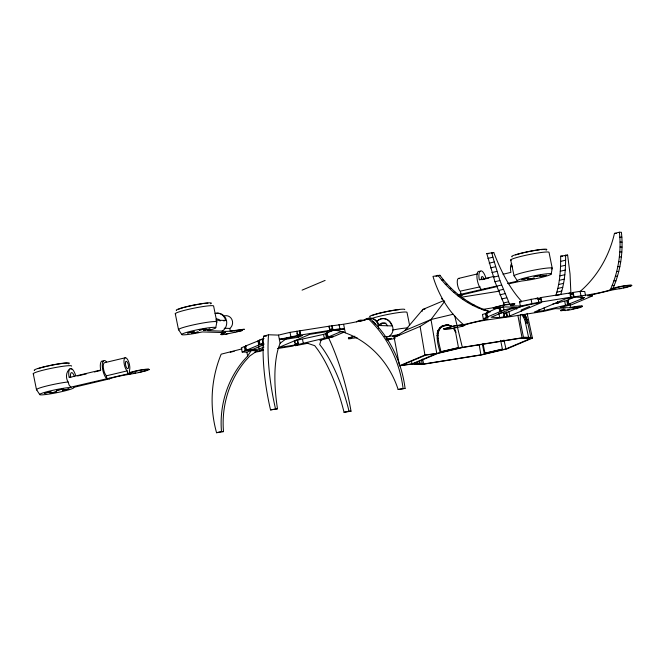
<?xml version="1.0" encoding="UTF-8"?>
<svg xmlns="http://www.w3.org/2000/svg" width="665" height="665" viewBox="0 0 665 665"><rect width="100%" height="100%" fill="white"/><g stroke="black" fill="none" stroke-linecap="round" stroke-linejoin="round"><path stroke-width="1" d="M539.564 298.543L537.985 298.793L540.911 297.554L570.213 292.916L571.06 297.155L570.645 297.33C583.97 295.335 597.237 294.071 610.262 289.915C618.317 272.251 621.609 251.769 619.389 232.218L621.409 232.293C623.512 251.445 620.603 271.162 612.789 288.793M570.894 293.44L570.038 273.963L567.619 255.077L560.653 256.183C560.778 269.45 559.988 282.974 555.757 295.651L560.711 294.479C564.942 281.802 565.732 268.278 565.607 255.011M458.235 347.886L440.13 351.96C436.863 342.575 432.74 323.032 449.241 325.318L445.957 325.06L449.241 325.318M570.445 304.878L570.196 307.82L582.116 306.208L579.572 305.95L570.129 307.496M377.346 321.145C386.955 311.677 399.973 330.139 388.501 336.598L384.353 336.465M215.751 327.745L216.84 322.018L213.631 306.116A19.576 1.771 -11.4 0 0 192.617 308.452A19.576 1.771 -11.4 0 0 175.751 314.03M551.169 274.08L552.249 268.352L549.049 252.451A19.576 1.771 -11.4 0 0 528.035 254.786A19.576 1.771 -11.4 0 0 511.161 260.372M520.421 314.57L520.18 320.879L523.446 337.205L530.87 337.446L527.029 319.383L525.067 315.193L521.826 314.304L524.86 319.89L528.708 337.953M619.389 232.218L614.46 233.39C609.348 255.809 597.32 276.773 579.78 291.76M321.286 339.374L319.707 344.503L322.658 348.427A92.776 33.109 76.6 0 1 349.025 411.136L351.02 411.203A113.15 40.382 76.6 0 0 328.635 337.936M446.805 325.094C433.09 326.839 439.183 343.763 441.086 351.968M296.532 331.428L296.947 331.253L297.795 335.493L279.366 339.341L286.923 338.244L280.14 343.207L278.743 346.989A92.776 33.109 76.6 0 0 277.488 408.784L270.53 409.898A113.15 40.382 76.6 0 1 263.531 336.266L268.519 334.769L278.51 335.102L290.007 332.367L331.685 325.8C344.054 324.379 356.257 322.301 368.368 318.793L370.663 319.125A113.15 105.203 -88.1 0 1 405.076 388.377L398.135 389.482A92.776 86.259 -88.1 0 0 351.486 335.343C344.778 332.633 337.396 328.859 330.023 331.103L329.682 329.408M422.159 311.278L422.907 309.416L444.087 300.472M525.067 315.193L522.923 315.7L526.115 317.097L524.86 319.89L527.029 319.383L525.583 322.4L527.744 321.893M127.713 373.597L131.113 372.026L140.797 369.848L148.445 368.934L149.251 369.582L145.485 369.457L135.702 371.203L127.771 373.913L69.168 387.52A17.373 1.571 -11.4 0 0 42.261 393.14A17.373 1.571 -11.4 0 0 51.72 393.638A17.373 1.571 -11.4 0 0 73.732 387.762L73.657 386.756M216.557 432.715L221.487 431.543A92.776 86.259 -88.1 0 1 243.033 361.17L247.638 356.033L251.27 350.58L257.297 350.771L249.641 356.099L245.036 361.236A92.776 86.259 -88.1 0 0 223.498 431.61L216.557 432.715A113.15 105.203 -88.1 0 1 221.171 354.179L242.052 348.867M557.677 301.403L556.705 303.132L558.45 303.19M380.28 325.409L382.026 323.498L385.933 323.132M73.325 387.446L109.185 378.909L109.725 378.169M459.673 296.191L463.073 294.62L483.746 289.699L484.378 288.959M527.112 313.373L532.407 338.128L506.971 348.876L481.643 354.911L421.577 364.52L411.319 364.179L399.499 365.767L394.137 337.421L420.097 326.44L431.02 319.516L444.686 301.345M394.137 337.421L404.96 330.538L422.907 309.416L424.96 309.092M488.334 312.774L482.457 314.478L483.314 318.726L487.985 318.884L463.322 324.728L454.245 325.784L443.788 328.784L444.602 329.441L452.25 328.535L461.942 326.374L465.342 324.803C478.351 320.646 491.61 319.383 504.926 317.388L504.511 317.562L543.704 311.361L555.208 308.635L565.242 308.992L560.853 310.721L563.521 309.192M610.196 289.599L613.596 288.028L623.288 285.859L630.935 284.961L631.75 285.609L626.272 287.496L612.282 289.982L587.611 295.825L592.291 295.992L591.95 294.296M610.262 289.915L618.184 287.214L627.968 285.476L631.75 285.609M459.606 295.875L463.073 294.62M436.905 335.625L437.861 335.634L437.121 333.007L438.069 333.015L437.977 330.53L440.313 328.385L439.39 328.369L442.183 326.681L441.286 326.665L444.395 325.567L443.53 325.534M507.561 283.465L517.52 281.087L514.053 275.776L514.718 275.268A19.576 1.771 -11.4 0 1 538.692 269.275A19.576 1.771 -11.4 0 1 551.426 268.984M230.323 331.145C263.573 326.158 228.669 332.666 222.019 331.187L223.789 329.965A9.676 8.994 -88.1 0 0 226.541 320.738L225.751 318.369A9.676 8.994 -88.1 0 0 215.842 313.39M224.196 328.236L229.774 328.427L230.447 327.92A7.057 6.567 -88.1 0 0 231.877 319.458A7.057 6.567 -88.1 0 0 224.654 315.825M510.304 305.401L514.685 303.681L513.663 304.695L510.363 305.725L520.396 306.075L538.816 302.259L537.968 298.02L519.548 301.835L520.396 306.075M236.69 331.769C259.949 326.274 205.842 339.915 225.393 332.317M221.046 334.37L225.46 332.633L202.343 331.935L198.128 332.816A17.373 1.571 -11.4 0 1 182.443 333.88A17.373 1.571 -11.4 0 1 207.763 327.92A17.373 1.571 -11.4 0 1 210.34 329.94L207.68 330.655L222.235 331.137M443.854 329.1L454.303 326.099L463.322 324.728M629.979 286.1L631.683 285.293M109.185 378.909L109.093 378.9C122.144 374.353 136.342 374.37 149.251 369.582M483.314 318.726L488.426 316.806L487.445 316.964L486.597 312.725L498.966 307.488L499.806 311.727L487.445 316.964M504.286 314.213L506.398 313.315L507.029 316.498L504.078 316.964L503.762 315.368M302.093 290.14L325.11 280.414M263.797 344.711L253.307 349.142L246.374 350.247L245.526 346.008L246.507 345.85L241.337 347.778L242.193 352.018L246.856 352.167L251.27 350.58M245.526 346.008L258.901 340.613L259.541 343.797M263.98 343.855L260.023 344.487L259.167 340.247L263.997 338.551M242.193 352.018L245.136 350.779L259.151 349.075L263.889 347.072M246.374 350.247L258.776 345.01L263.731 344.221M260.023 344.487L262.949 343.248L262.093 339.009M298.011 335.027L300.115 334.138L299.466 330.954M297.795 335.493L294.869 336.731L290.04 337.504L285.892 339.258L298.46 337.246L302.608 335.493L297.804 336.257L300.738 335.019L330.015 330.339L329.158 326.099L329.067 327.862M294.637 342.409L294.728 340.646L295.584 344.886L292.65 346.124L277.505 348.551M294.312 340.821L323.531 334.395L327.812 332.849L326.831 333.007L327.679 337.246L334.62 336.133L344.154 332.101M295.792 344.42L297.895 343.531L297.255 340.347M330.222 329.873L332.325 328.984L331.685 325.8M330.015 330.339L327.08 331.577L309.882 334.329L278.402 347.637L295.584 344.886M295.243 343.963L295.593 345.659L298.527 344.412L326.44 337.77L333.373 336.665L319.882 340.413M330.023 331.103L332.957 329.865L339.882 328.759L344.553 328.909L336.124 330.372L338.128 330.438M326.831 333.007L333.506 330.181M328.452 336.025L327.205 336.557L326.565 333.373M327.679 337.246L340.081 332.001L343.049 331.527M404.96 330.538L431.02 319.516L453.247 314.237M499.806 311.727L502.033 311.054L501.044 311.203L500.379 307.812M535.774 298.942L537.968 298.02M503.663 313.323L508.966 311.71L523.239 305.667M538.608 299.674L540.712 298.785L541.343 301.968L538.401 302.434L538.816 302.259M541.343 301.968L571.06 297.155M507.029 316.498L509.814 315.95L541.227 302.65L531.061 304.262L510.022 309.242L491.119 317.255L499.689 317.554L504.494 316.789L503.654 312.55L499.797 313.157M568.75 293.531L570.213 292.916M399.499 365.767L424.935 355.019L436.755 353.431L462.325 347.346L522.058 337.787L532.407 338.128M570.229 293.689L573.155 292.45L580.096 291.353L584.751 291.519L585.599 295.759M571.559 294.279L572.956 293.689L573.587 296.864M411.319 364.179L436.755 353.431L431.02 319.516M582.091 296.632L582.424 298.327L584.477 297.463L575.932 297.164L565.757 298.768L534.344 312.068L544.51 310.464L568.567 304.462L569.814 303.938L568.824 304.088L567.976 299.849L574.635 297.031M552.74 304.071L568.716 300.056M568.824 304.088L583.413 298.178L582.424 298.327M592.291 295.992L571.609 304.753L560.163 307.463L570.196 307.82M505.99 348.884L530.229 338.635L520.08 338.302L462.823 347.463L437.753 353.431L413.505 363.68L423.655 364.013L480.911 354.852L505.99 348.884L503.912 340.031M262.692 349.059L258.527 350.812L263.365 350.039L260.431 351.278L254.487 352.234M501.044 311.203L503.995 309.965L515.442 307.255L505.408 306.897L493.488 308.51L493.314 307.72L504.91 304.628L514.685 303.681M514.752 303.996L504.968 304.944L493.314 307.72M579.922 307.571L582.158 306.357L579.922 307.571L570.637 309.774L560.853 310.721M354.927 336.224L348.443 338.244L353.19 336.357M398.327 335.559L398.825 335.393M386.182 338.568L387.454 338.019L386.207 338.069M143.69 371.153L147.539 370.38M623.221 287.845L629.04 286.366M571.418 309.275L579.024 307.479M386.432 339.183L391.602 338.377L387.737 339.483M397.662 335.742L392.616 336.498L398.717 335.102M223.731 320.929L225.659 320.464L224.945 318.336A9.676 8.994 -88.1 0 0 215.044 313.356M125.502 357.72L104.829 362.641A7.057 2.519 76.6 0 0 103.615 369.449L104.064 371.236A7.057 2.519 76.6 0 0 106.117 375.459L107.098 378.834M458.8 278.361L477.512 273.905M494.12 276.357L479.324 279.882L478.991 277.696A9.676 3.45 76.6 0 1 481.019 270.805A9.676 3.45 76.6 0 1 485.866 277.92M503.006 274.246L510.903 272.367L510.57 270.173A9.676 3.45 76.6 0 1 511.734 263.581M77.614 375.958L86.492 373.838M94.388 371.959L100.307 370.555M481.867 279.699L488.775 278.053M106.483 375.8L127.165 370.879L127.771 373.913M459.523 278.618A7.057 2.519 76.6 0 0 457.262 282.534A7.057 2.519 76.6 0 0 460.097 291.179L480.155 286.831M458.102 294.911L496.605 286.075M483.837 289.699L496.813 286.607M508.8 283.756L521.676 281.012A17.373 1.571 -11.4 0 0 548.583 275.393A17.373 1.571 -11.4 0 0 539.124 274.894A17.373 1.571 -11.4 0 0 517.112 280.771L517.52 281.087M281.96 339.424L286.923 338.244M230.248 352.226L234.196 351.286M359.516 321.444L362.483 320.738M367.413 319.566L370.663 319.125M308.244 343.182L295.593 345.659M440.13 351.96L458.468 347.596L455.109 329.707L454.328 329.657L453.272 328.319M482.457 344.57L484.236 353.389L502.391 349.067L500.629 340.33M484.236 353.389L502.374 349.308M270.53 409.898L277.488 408.784M398.135 389.482L405.076 388.377M306.407 342.916L314.745 345.684L317.704 349.607A92.776 33.109 76.6 0 1 344.063 412.317L349.025 411.136M351.02 411.203L344.063 412.317M504.394 304.786L494.951 281.727L486.78 253.589L493.746 252.492C500.587 269.907 508.75 287.33 521.526 301.245M491.759 252.958L493.746 252.492M487.952 258.394L492.906 257.222L499.905 280.555L509.781 304.512M437.919 275.219C450.737 292.409 469.041 306.906 490.155 311.694C470.022 305.451 452.308 292.284 439.939 275.285L432.99 276.382C438.418 294.678 448.725 312.126 463.264 324.412M489.199 263.165L494.162 261.985M435.991 276.224L439.939 275.285M490.529 267.895L495.483 266.715M491.934 272.567L496.888 271.395M564.643 255.784L567.619 255.077M493.405 277.189L498.368 276.008M560.67 261.37L565.624 260.198M494.951 281.727L499.905 280.555M560.545 266.399L565.499 265.227M496.556 286.191L501.51 285.019M560.271 271.237L565.233 270.065M498.218 290.555L503.172 289.383M559.864 275.884L564.818 274.712M559.315 280.314L564.269 279.142M499.939 294.819L504.901 293.647M558.625 284.52L563.587 283.348M501.718 298.976L506.672 297.795M557.802 288.485L562.756 287.313M503.538 302.999L508.501 301.827M556.846 292.201L561.8 291.029M523.954 317.604L526.115 317.097M525.741 323.257L527.902 322.749M142.701 371.378L138.777 372.591M233.299 332.542L235.003 332.176M388.501 336.598L392.716 335.717A17.373 1.571 -11.4 0 1 399.183 334.57M453.912 327.878L455.633 327.529M348.377 337.92L348.543 338.709L357.03 337.72M501.917 307.222L503.629 306.906M392.683 330.023L396.664 329.291A19.576 1.771 -11.4 0 1 407.994 327.903M133.673 373.181L135.685 372.824M619.215 288.652L621.301 288.61M255.418 351.103L257.297 350.771M227.821 333.572L225.934 334.212M567.644 309.94L569.597 309.616M461.311 297.23L499.257 291.162M259.167 340.247L260.148 340.089M300.115 334.138L297.172 334.603L296.848 333.015M329.383 329.449L332.325 328.984M481.95 309.558L495.275 307.421M294.952 344.005L297.895 343.531M441.751 326.291L448.833 325.152M537.769 299.25L540.712 298.785M570.013 294.154L572.956 293.689M486.597 312.725L488.584 312.409M503.447 313.78L506.398 313.315M443.788 328.784L452.25 328.535M496.772 308.011L500.271 307.862M436.099 353.714L425.849 355.085L401.743 365.268L411.984 363.896L411.444 360.887M71.064 387.396L69.127 385.093L68.088 381.959L65.81 382.234A19.576 1.771 -11.4 0 0 44.497 386.556A19.576 1.771 -11.4 0 0 36.932 389.948M458.035 294.595L461.011 294.238M131.687 373.422L129.775 373.979M560.786 310.397L565.757 310.58M437.395 338.369L438.351 338.377M437.977 330.53L438.908 330.538M481.66 289.632L480.812 288.843A9.676 3.45 76.6 0 1 477.387 280.605L477.013 278.17A9.676 3.45 76.6 0 1 480.03 271.628M215.817 320.148L225.659 320.464M266.557 336.049L263.531 336.266M414.769 363.09L422.125 363.331L421.535 360.413M221.487 431.543L223.498 431.61M614.46 233.39L616.472 233.457M619.822 237.131L621.842 237.206M620.038 242.068L622.058 242.143M620.038 247.006L622.049 247.081M619.813 251.944L621.825 252.018M619.364 256.865L621.384 256.931M486.78 253.589L488.783 253.664M560.653 256.183L562.657 256.258M618.708 261.752L620.719 261.827M617.827 266.607L619.846 266.682M616.729 271.411L618.749 271.486M615.424 276.158L617.444 276.224M613.911 280.829L615.923 280.896M612.191 285.418L614.202 285.493M441.494 279.84L443.513 279.915M445.309 284.246L447.329 284.312M449.349 288.402L451.369 288.477M453.605 292.309L455.625 292.384M458.06 295.95L460.072 296.016M462.699 299.317L464.719 299.383M519.548 301.835L521.285 301.893M467.512 302.384L469.523 302.459M472.474 305.16L474.486 305.235M477.578 307.629L479.59 307.704M482.807 309.79L484.818 309.857M451.535 326.199L448.418 325.276L451.535 326.199L450.006 325.609M456.14 332.084L455.367 332.035L454.328 329.657M220.98 334.046L222.418 334.562M488.135 311.619L489.947 312.118M127.165 370.879L126.791 370.538A7.057 2.519 76.6 0 1 124.006 360.114A7.057 2.519 76.6 0 1 127.988 360.247A7.057 2.519 76.6 0 1 129.392 370.621L129.525 372.757M107.007 378.834L106.159 378.053A9.676 3.45 76.6 0 1 102.734 369.815L102.36 367.371A9.676 3.45 76.6 0 1 106.425 361.81M71.812 369.133L70.64 368.518C65.976 370.729 65.378 377.928 68.088 381.959M181.703 334.437L178.478 329.557L175.277 313.656M39.684 394.453L36.459 389.574L33.25 373.672M510.687 259.998L514.053 275.776M491.734 252.417L492.906 257.222M454.735 315.958L462.325 347.346M70.133 376.215L70.448 377.537M582.058 305.892L582.224 306.673M422.599 359.058L423.655 364.013M242.243 329.507L242.409 330.297M483.031 343.647L485.001 353.439M460.463 291.519L461.078 294.553M419.449 360.92L420.031 363.838M409.623 325.393L407.022 312.467A19.576 1.771 -11.4 0 0 393.456 313.39A19.576 1.771 -11.4 0 0 371.569 318.535M351.02 338.635L348.543 338.709M343.697 324.67L345.326 332.774M339.025 324.52L339.882 328.759M325.584 333.531L326.44 337.77M323.531 334.395L324.387 338.635M302.517 339.399L303.373 343.639M298.12 335.551L298.46 337.246M297.671 340.172L298.527 344.412M290.007 332.367L290.863 336.606M278.51 335.102L280.14 343.207M257.92 340.771L258.776 345.01M258.635 346.531L259.151 349.075M246.856 352.167L247.638 356.033M245.26 346.382L245.9 349.557M244.279 346.54L245.136 350.779M229.774 328.427L230.389 331.461M581.85 297.114L582.166 298.701M580.096 291.353L580.944 295.593M580.844 297.164L581.185 298.859M573.155 292.45L574.003 296.69M570.171 294.944L570.487 296.54M567.935 301.278L568.567 304.462M566.738 300.372L567.586 304.612M564.701 301.237L565.549 305.476M544.003 307.92L544.51 310.464M540.911 297.554L541.759 301.794M539.34 309.533L539.681 311.228M538.949 309.807L539.265 311.403M531.052 299.109L531.9 303.348M529.656 307.546L529.448 306.49L521.169 309.998L521.385 311.054M503.314 306.573L503.995 309.965M498.841 313.315L499.689 317.554M464.802 325.393L461.942 326.374M332.101 325.626L332.957 329.865M299.89 330.779L300.738 335.019M508.966 311.71L509.814 315.95M506.597 312.084L507.445 316.324M486.556 314.154L487.187 317.338M485.359 313.248L486.206 317.488M500.171 308.394L500.795 311.577M516.356 307.197L516.738 309.242M517.877 315.36L522.058 337.787M479.216 344.877L480.911 354.852M420.097 326.44L424.935 355.019M70.706 377.604L70.532 376.498A5.428 1.937 76.6 0 1 71.67 372.616A5.428 1.937 76.6 0 1 74.389 376.598M511.925 265.668L512.108 267.039M75.685 375.584A9.676 3.45 76.6 0 0 70.839 368.468A9.676 3.45 76.6 0 0 68.811 375.359L69.143 377.545L100.723 370.031L100.39 367.845A9.676 3.45 76.6 0 1 103.399 361.303M33.732 374.046A19.576 1.771 -11.4 0 1 50.598 368.468A19.576 1.771 -11.4 0 1 71.612 366.132M34.671 370.521A17.922 1.621 -11.4 0 1 52.41 364.944A17.922 1.621 -11.4 0 1 68.586 363.846M38.246 368.634A16.293 1.48 -11.4 0 1 47.198 366.199M48.204 365.974A16.293 1.48 -11.4 0 1 67.348 363.273M481.377 279.258A3.799 1.355 76.6 0 1 482.175 276.54A3.799 1.355 76.6 0 1 484.078 279.333M512.108 256.84A17.922 1.621 -11.4 0 1 529.839 251.262A17.922 1.621 -11.4 0 1 546.023 250.173M515.683 254.953A16.293 1.48 -11.4 0 1 524.627 252.517M525.633 252.293A16.293 1.48 -11.4 0 1 539.39 249.849M540.911 249.683A16.293 1.48 -11.4 0 1 544.785 249.591M356.631 321.943A7.057 6.567 -88.1 0 1 363.048 320.422M395.077 338.435A17.373 1.571 -11.4 0 1 387.13 339.981M377.038 321.137A9.676 8.994 -88.1 0 1 391.078 323.797L391.793 325.933L379 325.509L378.294 323.381A9.676 8.994 -88.1 0 0 364.852 320.173M370.081 316.856A17.922 1.621 -11.4 0 1 385.525 311.744A17.922 1.621 -11.4 0 1 404.761 309.607M372.965 321.478A7.057 6.567 -88.1 0 1 375.251 324.171M364.046 320.148A9.676 8.994 -88.1 0 1 377.496 323.356L378.285 325.725A9.676 8.994 -88.1 0 1 378.476 328.244M371.926 315.675A16.293 1.48 -11.4 0 1 375.334 314.42M376.315 314.138A16.293 1.48 -11.4 0 1 383.614 312.309M384.428 312.134A16.293 1.48 -11.4 0 1 398.884 309.699M378.826 325.36A5.428 5.046 -88.1 0 1 387.562 325.75M216.2 319.092A3.799 3.533 -88.1 0 1 220.098 321.045M178.96 329.931A19.576 1.771 -11.4 0 1 195.826 324.354A19.576 1.771 -11.4 0 1 216.84 322.018M176.691 310.497A17.922 1.621 -11.4 0 1 194.429 304.927A17.922 1.621 -11.4 0 1 210.614 303.83M178.544 309.316A16.293 1.48 -11.4 0 1 182.925 307.779M183.706 307.562A16.293 1.48 -11.4 0 1 185.419 307.105M186.316 306.873A16.293 1.48 -11.4 0 1 198.486 304.329M199.475 304.171A16.293 1.48 -11.4 0 1 202.276 303.739M203.972 303.514A16.293 1.48 -11.4 0 1 207.912 303.182M368.651 319.059A113.15 105.203 -88.1 0 1 403.065 388.31M275.485 408.717A113.15 40.382 76.6 0 1 268.494 335.085M56.766 390.305L63.308 389L56.766 390.305M203.39 330.43L209.941 329.125L203.39 330.43M527.544 279.45L534.086 278.145L527.544 279.45M50.141 393.115L56.675 391.826L50.141 393.115M187.572 332.957L194.105 331.677L187.572 332.957M534.203 276.615L540.745 275.335L534.203 276.615M44.397 393.156L50.931 391.876L44.397 393.156M199.284 330.073L205.817 328.793L199.284 330.073M539.955 276.565L546.489 275.293L539.955 276.565M62.552 390.222L69.069 388.983L62.552 390.222M191.711 333.273L198.228 332.035L191.711 333.273M521.859 279.45L528.376 278.211L521.859 279.45M442.275 298.967L441.535 298.635L442.275 298.967M125.377 363.107A3.799 1.355 76.6 0 0 127.713 368.718A3.799 1.355 76.6 0 0 127.805 363.198A3.799 1.355 76.6 0 0 125.377 363.107"/></g></svg>
